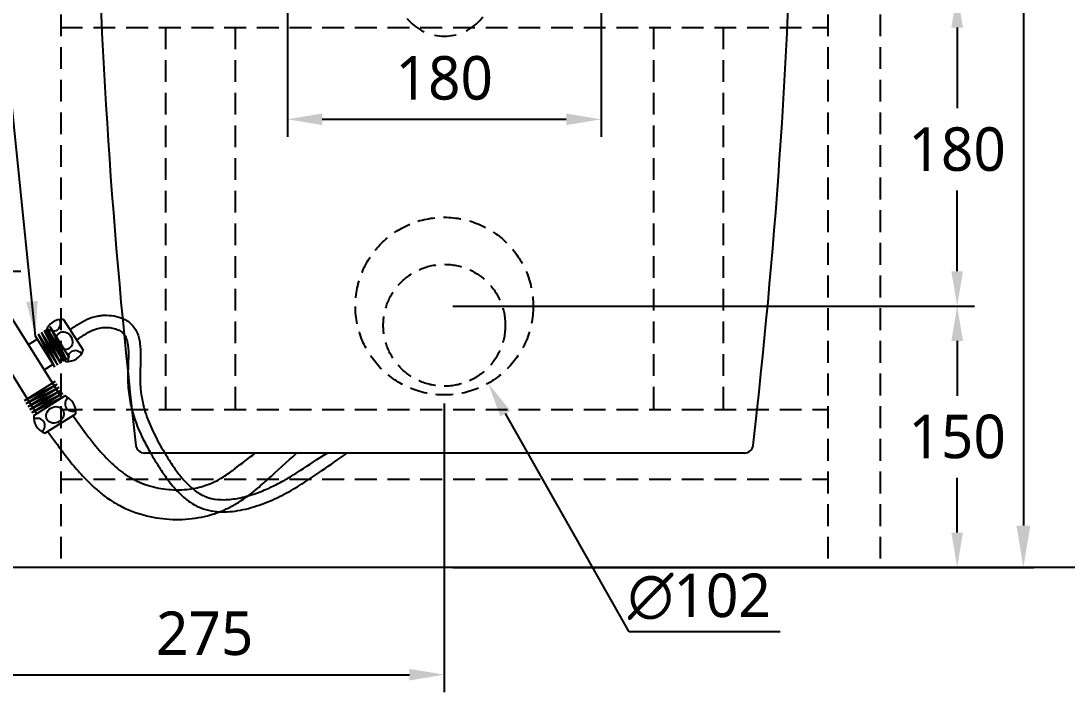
# Model space of a CAD drawing. Extents: x 7905 to 14077, y -986 to 9572.
# Drawn here: x 12553 to 13154, y -965 to -580 of the extents above; entities that cross this region are included whole.
import ezdxf

# ---------------------------------------------------------------- set-up
doc = ezdxf.new("R2010")
doc.units = 0
doc.header["$LTSCALE"] = 20
doc.header["$MEASUREMENT"] = 0
for name, pattern in [('CENTER', [2, 1.25, -0.25, 0.25, -0.25]), ('HIDDEN', [0.375, 0.25, -0.125]), ('HIDDEN2', [0.1875, 0.125, -0.0625])]:
    doc.linetypes.add(name, pattern=pattern)
doc.layers.get('0').update_dxf_attribs({"linetype": 'CONTINUOUS'})
doc.layers.get('DEFPOINTS').update_dxf_attribs({"linetype": 'CONTINUOUS'})
for name, color, linetype in [('1', 1, 'CONTINUOUS'), ('3', 3, 'CONTINUOUS'), ('4', 4, 'CONTINUOUS'), ('CENTER', 2, 'CENTER'), ('SA-DOOR', 4, 'CONTINUOUS')]:
    doc.layers.add(name, color=color, linetype=linetype)
doc.styles.get("Standard").update_dxf_attribs({"font": 'NanumGothic.ttf'})
doc.dimstyles.get("Standard").update_dxf_attribs({"dimtxt": 2.5, "dimasz": 2, "dimexe": 2, "dimexo": 1, "dimgap": 1.5, "dimtad": 1, "dimdec": 0, "dimlfac": 10, "dimrnd": 0.5, "dimzin": 0, "dimdsep": 46, "dimtxsty": 'Standard', "dimcen": 0, "dimclrt": 2, "dimadec": 0, "dimazin": 0, "dimtfac": 1, "dimtdec": 0, "dimtmove": 0, "dimatfit": 3, "dimfxl": 0, "dimtolj": 1, "dimtzin": 0, "dimarcsym": 0})

# ---------------------------------------------------------------- blocks, each defined once
blk = doc.blocks.new('*D47')
at = {"layer": '3', "color": 3, "lineweight": -2}
for p, q in [((12521.27, -818.31), (12521.27, -964.91)), ((12796.2, -842.73), (12796.2, -964.91)), ((12541.27, -954.91), (12776.2, -954.91))]:
    blk.add_line(p, q, dxfattribs=at)
at = {"layer": '3', "color": 3}
for points in [[(12541.27, -951.57), (12541.27, -958.24), (12521.27, -954.91)], [(12776.2, -951.57), (12776.2, -958.24), (12796.2, -954.91)]]:
    blk.add_solid(points, dxfattribs=at)
at = {"layer": 'DEFPOINTS', "color": 0}
for p in [(12521.27, -813.31), (12796.2, -837.73), (12796.2, -954.91)]:
    blk.add_point(p, dxfattribs=at)
at = {"layer": '3', "color": 2, "insert": (12658.74, -931.3), "char_height": 25, "attachment_point": 5}
blk.add_mtext('\\A1;275', dxfattribs=at)
blk = doc.blocks.new('*D36')
at = {"layer": '3', "color": 3, "lineweight": -2}
for p, q in [((12906.97, -563.37), (13100.48, -563.37)), ((13090.48, -583.37), (13090.48, -629.73)), ((13090.48, -723.3), (13090.48, -676.95)), ((12801.2, -743.3), (13100.48, -743.3))]:
    blk.add_line(p, q, dxfattribs=at)
at = {"layer": '3', "color": 3}
for points in [[(13087.14, -583.37), (13093.81, -583.37), (13090.48, -563.37)], [(13087.14, -723.3), (13093.81, -723.3), (13090.48, -743.3)]]:
    blk.add_solid(points, dxfattribs=at)
at = {"layer": 'DEFPOINTS', "color": 0}
for p in [(12901.97, -563.37), (13090.48, -563.37), (12796.2, -743.3)]:
    blk.add_point(p, dxfattribs=at)
at = {"layer": '3', "color": 2, "insert": (13090.48, -653.34), "char_height": 25, "attachment_point": 5}
blk.add_mtext('\\A1;180', dxfattribs=at)
blk = doc.blocks.new('*D37')
at = {"layer": '3', "color": 3, "lineweight": -2}
for p, q in [((12801.2, -743.3), (13100.48, -743.3)), ((13090.48, -763.3), (13090.48, -794.73)), ((13090.48, -873.3), (13090.48, -841.88)), ((12801.2, -893.3), (13100.48, -893.3))]:
    blk.add_line(p, q, dxfattribs=at)
at = {"layer": '3', "color": 3}
for points in [[(13087.14, -763.3), (13093.81, -763.3), (13090.48, -743.3)], [(13087.14, -873.3), (13093.81, -873.3), (13090.48, -893.3)]]:
    blk.add_solid(points, dxfattribs=at)
at = {"layer": 'DEFPOINTS', "color": 0}
for p in [(12796.2, -743.3), (12796.2, -893.3), (13090.48, -893.3)]:
    blk.add_point(p, dxfattribs=at)
at = {"layer": '3', "color": 2, "insert": (13090.48, -818.3), "char_height": 25, "attachment_point": 5}
blk.add_mtext('\\A1;150', dxfattribs=at)
blk = doc.blocks.new('*D38')
at = {"layer": '3', "color": 3, "lineweight": -2}
for p, q in [((12706.2, -568.3), (12706.2, -646.04)), ((12886.2, -568.3), (12886.2, -646.04)), ((12726.2, -636.04), (12866.2, -636.04))]:
    blk.add_line(p, q, dxfattribs=at)
at = {"layer": '3', "color": 3}
for points in [[(12726.2, -632.7), (12726.2, -639.37), (12706.2, -636.04)], [(12866.2, -632.7), (12866.2, -639.37), (12886.2, -636.04)]]:
    blk.add_solid(points, dxfattribs=at)
at = {"layer": 'DEFPOINTS', "color": 0}
for p in [(12706.2, -563.3), (12886.2, -563.3), (12886.2, -636.04)]:
    blk.add_point(p, dxfattribs=at)
at = {"layer": '3', "color": 2, "insert": (12796.2, -612.43), "char_height": 25, "attachment_point": 5}
blk.add_mtext('\\A1;180', dxfattribs=at)
blk = doc.blocks.new('*D49')
at = {"layer": '1', "color": 3, "lineweight": -2}
for p, q in [((13047.4, 286.7), (13134.47, 286.7)), ((13128.47, 262.7), (13128.47, -869.3)), ((13047.4, -893.3), (13134.47, -893.3))]:
    blk.add_line(p, q, dxfattribs=at)
at = {"layer": '1', "color": 3}
for points in [[(13124.47, 262.7), (13132.47, 262.7), (13128.47, 286.7)], [(13124.47, -869.3), (13132.47, -869.3), (13128.47, -893.3)]]:
    blk.add_solid(points, dxfattribs=at)
at = {"layer": 'DEFPOINTS', "color": 0}
for p in [(13046.2, 286.7), (13046.2, -893.3), (13128.47, -893.3)]:
    blk.add_point(p, dxfattribs=at)
at = {"layer": '1', "color": 2, "insert": (13103.41, -303.3), "char_height": 24, "attachment_point": 5, "rotation": 90}
blk.add_mtext('\\A1;1180', dxfattribs=at)
blk = doc.blocks.new('*D66')
at = {"layer": '3', "color": 3, "lineweight": -2}
for p, q in [((12521.27, -728.3), (12521.27, -964.91)), ((12796.2, -799.3), (12796.2, -964.91)), ((12541.27, -954.91), (12776.2, -954.91))]:
    blk.add_line(p, q, dxfattribs=at)
at = {"layer": '3', "color": 3}
for points in [[(12541.27, -951.57), (12541.27, -958.24), (12521.27, -954.91)], [(12776.2, -951.57), (12776.2, -958.24), (12796.2, -954.91)]]:
    blk.add_solid(points, dxfattribs=at)
at = {"layer": 'DEFPOINTS', "color": 0}
for p in [(12521.27, -723.3), (12796.2, -794.3), (12796.2, -954.91)]:
    blk.add_point(p, dxfattribs=at)
at = {"layer": '3', "color": 2, "insert": (12658.74, -931.3), "char_height": 25, "attachment_point": 5}
blk.add_mtext('\\A1;275', dxfattribs=at)

msp = doc.modelspace()

# ---------------------------------------------------------------- linework, layer by layer
msp.add_line((12968.37675, -827.68993), (12624.27299, -827.68993))
at = {"color": 7, "linetype": 'HIDDEN', "ltscale": 2}
for centre, radius in [((12796.20281, -743.3024), 51), ((12796.20281, -754.3024), 35)]:
    msp.add_circle(centre, radius, dxfattribs=at)
for centre, radius, start, end in [((16103.47292, -417.085), 3507.76284, 181.24876332, 186.6495228), ((9489.17682, -417.085), 3507.76284, 353.3504772, 358.75123668), ((12624.27299, -822.68993), 5, 186.6495228, 270), ((12968.37675, -822.68993), 5, 270, 353.3504772)]:
    msp.add_arc(centre, radius, start, end)
at = {"layer": '3', "color": 2, "linetype": 'HIDDEN2', "ltscale": 5}
for p, q in [((12576.20281, 286.6976), (12576.20281, -893.3024)), ((13016.20281, 286.6976), (13016.20281, -893.3024)), ((13046.20281, 286.6976), (13046.20281, -893.3024)), ((12576.20281, -583.3024), (13016.20281, -583.3024)), ((12636.20281, -583.3024), (12636.20281, -802.72943)), ((12676.20281, -583.3024), (12676.20281, -802.72943)), ((12916.20281, -583.3024), (12916.20281, -802.72943)), ((12956.20281, -583.3024), (12956.20281, -802.72943)), ((12576.20281, -802.72943), (13016.20281, -802.72943)), ((12576.20281, -842.72943), (13016.20281, -842.72943))]:
    msp.add_line(p, q, dxfattribs=at)
at = {"layer": '3', "color": 6}
for p, q in [((12576.71521, -795.95795), (12547.50541, -749.23597)), ((12579.54747, -774.07866), (12568.41515, -756.27216)), ((12577.85161, -775.13888), (12568.41515, -756.27216)), ((12581.24333, -773.01844), (12570.11101, -755.21194)), ((12579.54747, -774.07866), (12570.11101, -755.21194)), ((12562.30042, -804.96983), (12533.14434, -758.33376)), ((12557.60437, -765.38957), (12562.69194, -762.20891)), ((12572.76404, -778.31955), (12561.63172, -760.51305)), ((12574.4599, -777.25933), (12563.32758, -759.45283)), ((12572.76404, -778.31955), (12563.32758, -759.45283)), ((12576.15576, -776.1991), (12565.02343, -758.39261)), ((12574.4599, -777.25933), (12565.02343, -758.39261)), ((12577.85161, -775.13888), (12566.71929, -757.33238)), ((12576.15576, -776.1991), (12566.71929, -757.33238)), ((12566.61625, -779.80435), (12571.70382, -776.62369)), ((12555.30346, -797.55077), (12573.10996, -786.41845)), ((12555.30346, -797.55077), (12574.17018, -788.1143)), ((12556.36368, -799.24663), (12574.17018, -788.1143)), ((12556.36368, -799.24663), (12575.2304, -789.81016)), ((12557.4239, -800.94248), (12575.2304, -789.81016)), ((12557.4239, -800.94248), (12576.29062, -791.50602)), ((12558.48412, -802.63834), (12576.29062, -791.50602)), ((12558.48412, -802.63834), (12577.35084, -793.20188)), ((12559.54435, -804.3342), (12577.35084, -793.20188)), ((12559.54435, -804.3342), (12578.41107, -794.89773)), ((12560.60457, -806.03005), (12578.41107, -794.89773))]:
    msp.add_line(p, q, dxfattribs=at)
at = {"layer": '3', "color": 3}
for p, q in [((12902.35502, -930.29477), (12831.25414, -805.04706)), ((12988.88718, -930.29477), (12902.35502, -930.29477))]:
    msp.add_line(p, q, dxfattribs=at)
at = {"layer": '3', "color": 2, "linetype": 'HIDDEN2', "ltscale": 5}
msp.add_arc((12796.20281, -560.8024), 27.5, 180, 0, dxfattribs=at)
at = {"layer": '3'}
for points, knots in [([(12581.39652, -756.91029), (12581.84789, -756.59454), (12582.3032, -756.27602), (12583.68391, -755.31862), (12584.62402, -754.67777), (12587.25239, -752.98164), (12588.99684, -751.95493), (12592.75476, -750.20246), (12594.77145, -749.47778), (12597.8288, -748.85167), (12598.7396, -748.71815), (12600.57306, -748.55393), (12601.49852, -748.52144), (12604.33171, -748.56937), (12606.24231, -748.80402), (12609.93044, -749.693), (12611.70965, -750.34589), (12614.16837, -751.70996), (12614.95603, -752.23311), (12616.62177, -753.59289), (12617.43601, -754.45571), (12618.81614, -756.30957), (12619.38388, -757.30017), (12620.31206, -759.3499), (12620.67354, -760.40921), (12621.24152, -762.56717), (12621.44828, -763.66637), (12621.9224, -767.15155), (12621.99653, -769.58718), (12621.95784, -774.47908), (12621.84259, -776.93595), (12621.71128, -780.51709), (12621.67423, -781.69052), (12621.64091, -783.9676), (12621.64599, -785.06718), (12621.70807, -787.23817), (12621.76363, -788.30643), (12622.00064, -791.46441), (12622.25235, -793.50736), (12623.26486, -799.48874), (12624.28259, -803.28066), (12626.89474, -810.67388), (12628.49007, -814.27513), (12632.1516, -821.45999), (12634.21794, -825.04299), (12637.78482, -830.85803), (12639.15827, -833.02755), (12642.0099, -837.23278), (12643.48968, -839.27049), (12646.89097, -843.48056), (12648.84028, -845.59011), (12652.90938, -849.19545), (12655.02612, -850.68936), (12658.06755, -852.21885), (12658.91599, -852.58302), (12660.67006, -853.21154), (12661.57268, -853.47548), (12664.88189, -854.24633), (12667.42887, -854.4841), (12672.76001, -854.39544), (12675.54224, -854.06856), (12681.2099, -852.94612), (12684.09477, -852.15105), (12689.71451, -850.25192), (12692.45057, -849.16257), (12697.52113, -846.89384), (12699.8662, -845.73537), (12704.37865, -843.32851), (12706.55498, -842.076), (12710.3211, -839.7878), (12711.93217, -838.76708), (12713.52379, -837.72943), (12713.52502, -837.72862), (12713.52626, -837.72782), (12713.52749, -837.72701), (12718.65921, -834.38132), (12723.79093, -831.03562), (12728.92265, -827.68993)], [0, 0, 0, 0, 1.624577402, 1.624577402, 4.873732205, 4.873732205, 10.438383123, 10.438383123, 16.003034041, 16.003034041, 18.260645686, 18.260645686, 20.518257331, 20.518257331, 25.165730876, 25.165730876, 29.813204422, 29.813204422, 32.159394628, 32.159394628, 35.139990317, 35.139990317, 38.120586005, 38.120586005, 41.101181693, 41.101181693, 44.081777381, 44.081777381, 50.437856211, 50.437856211, 56.793935042, 56.793935042, 59.957802316, 59.957802316, 63.086664968, 63.086664968, 66.215527621, 66.215527621, 72.473252926, 72.473252926, 84.988703536, 84.988703536, 97.504154146, 97.504154146, 110.019604757, 110.019604757, 117.429446033, 117.429446033, 124.83928731, 124.83928731, 133.804974644, 133.804974644, 142.770661979, 142.770661979, 146.180463483, 146.180463483, 149.590264987, 149.590264987, 158.349750355, 158.349750355, 167.109235722, 167.109235722, 175.868721089, 175.868721089, 184.2589369, 184.2589369, 191.816091749, 191.816091749, 199.373246599, 199.373246599, 205.219058054, 205.219058054, 205.219058054, 205.223586698, 205.223586698, 205.223586698, 224.071869306, 224.071869306, 224.071869306, 224.071869306]), ([(12585.409, -762.64615), (12585.87526, -762.31998), (12586.33731, -761.99677), (12587.71387, -761.0428), (12588.61883, -760.42786), (12590.99919, -758.90025), (12592.46344, -758.05453), (12595.41027, -756.69591), (12596.88971, -756.18185), (12598.95366, -755.76937), (12599.48358, -755.68896), (12600.57704, -755.57568), (12601.137, -755.54311), (12602.83226, -755.5194), (12603.98293, -755.60293), (12606.19736, -755.96073), (12607.26096, -756.23535), (12609.17591, -756.94173), (12610.02569, -757.37387), (12611.14268, -758.13846), (12611.50211, -758.43859), (12612.15554, -759.09787), (12612.44782, -759.45542), (12613.12113, -760.44896), (12613.46904, -761.13499), (12614.05613, -762.70456), (12614.29361, -763.5871), (12614.65772, -765.52382), (12614.78429, -766.57708), (12615.02357, -769.92392), (12614.99549, -772.40736), (12614.82648, -777.5937), (12614.68719, -780.29666), (12614.64297, -783.97079), (12614.64644, -784.94163), (12614.69001, -786.85535), (12614.72913, -787.80159), (12614.89698, -790.60995), (12615.0762, -792.4417), (12615.8024, -797.82714), (12616.53824, -801.27075), (12618.96851, -809.80862), (12620.96841, -814.73505), (12624.60431, -822.13271), (12625.98923, -824.69802), (12628.33674, -828.78697), (12629.2474, -830.31788), (12630.84445, -832.93553), (12631.51876, -834.0238), (12632.90351, -836.20898), (12633.61291, -837.30345), (12635.79827, -840.56923), (12637.33109, -842.72294), (12641.02321, -847.41354), (12643.23993, -849.89993), (12648.08241, -854.33453), (12650.71114, -856.28493), (12654.51446, -858.28239), (12655.46156, -858.72102), (12657.39391, -859.49268), (12658.37661, -859.82612), (12661.36307, -860.6788), (12663.40464, -861.05041), (12669.4869, -861.64813), (12673.60305, -861.41345), (12681.83057, -860.06576), (12685.94489, -858.95128), (12693.98269, -856.15425), (12697.90617, -854.47075), (12703.47575, -851.74169), (12705.269, -850.80401), (12708.75061, -848.8845), (12710.44159, -847.90148), (12715.39501, -844.90273), (12718.53782, -842.83759), (12723.08885, -839.74997), (12724.55609, -838.73877), (12726.0148, -837.72943), (12726.01528, -837.7291), (12726.01575, -837.72877), (12726.01623, -837.72844), (12730.85215, -834.38227), (12735.68808, -831.0361), (12740.524, -827.68993)], [0, 0, 0, 0, 1.678142603, 1.678142603, 5.034427809, 5.034427809, 10.566749424, 10.566749424, 16.09907104, 16.09907104, 17.975150118, 17.975150118, 19.851229196, 19.851229196, 23.603387353, 23.603387353, 27.35554551, 27.35554551, 31.107703666, 31.107703666, 33.409371714, 33.409371714, 35.711039762, 35.711039762, 39.215064606, 39.215064606, 42.71908945, 42.71908945, 46.223114294, 46.223114294, 53.206175478, 53.206175478, 60.189236661, 60.189236661, 62.690183196, 62.690183196, 65.19112973, 65.19112973, 70.193022799, 70.193022799, 80.196808938, 80.196808938, 95.848717816, 95.848717816, 104.349672721, 104.349672721, 109.458806047, 109.458806047, 113.074545682, 113.074545682, 116.690285317, 116.690285317, 123.921764588, 123.921764588, 133.088544968, 133.088544968, 142.255325349, 142.255325349, 145.174889613, 145.174889613, 148.094453876, 148.094453876, 153.933582404, 153.933582404, 165.25636307, 165.25636307, 176.579143736, 176.579143736, 187.901924402, 187.901924402, 193.512583611, 193.512583611, 199.12324282, 199.12324282, 210.344561239, 210.344561239, 215.781097368, 215.781097368, 215.781097368, 215.782868089, 215.782868089, 215.782868089, 233.806071138, 233.806071138, 233.806071138, 233.806071138])]:
    msp.add_open_spline(points, degree=3, knots=knots, dxfattribs=at)
at = {"layer": '3', "color": 4}
for points, knots in [([(12582.77579, -805.68441), (12585.38448, -809.32089), (12587.95607, -812.90437), (12592.14169, -818.46461), (12593.72834, -820.5122), (12597.88216, -825.63719), (12600.5007, -828.65686), (12605.9357, -834.20541), (12608.75305, -836.73013), (12613.40345, -840.14782), (12615.13911, -841.27561), (12617.67647, -842.69128), (12618.42743, -843.08306), (12619.96498, -843.83228), (12620.7494, -844.1886), (12623.14427, -845.20087), (12624.79633, -845.79994), (12630.20711, -847.4601), (12634.12128, -848.21529), (12642.01482, -848.90264), (12645.99212, -848.83598), (12652.96193, -847.96518), (12656.00076, -847.30018), (12660.43095, -845.86579), (12661.93623, -845.2821), (12664.89057, -843.94184), (12666.34451, -843.18387), (12670.08707, -841.00241), (12672.35277, -839.45047), (12674.60275, -837.72943), (12674.60556, -837.72728), (12674.60836, -837.72513), (12674.61117, -837.72298), (12675.14172, -837.31711), (12675.67226, -836.91123), (12676.20281, -836.50535), (12680.04386, -833.56688), (12683.88492, -830.6284), (12687.72597, -827.68993)], [0, 0, 0, 0, 13.435781126, 13.435781126, 21.509588129, 21.509588129, 34.156628563, 34.156628563, 46.803668996, 46.803668996, 54.039994038, 54.039994038, 57.012508411, 57.012508411, 59.985022783, 59.985022783, 65.930051528, 65.930051528, 78.980943144, 78.980943144, 92.03183476, 92.03183476, 102.677220048, 102.677220048, 108.514643245, 108.514643245, 114.352066442, 114.352066442, 123.69997897, 123.69997897, 123.69997897, 123.711640102, 123.711640102, 123.711640102, 125.915901438, 125.915901438, 125.915901438, 141.874368281, 141.874368281, 141.874368281, 141.874368281]), ([(12568.9625, -815.59366), (12571.19868, -818.71085), (12573.46271, -821.86757), (12577.79174, -827.69185), (12579.83367, -830.35992), (12584.10184, -835.64104), (12586.3227, -838.25378), (12591.06285, -843.3886), (12593.58017, -845.90203), (12598.02669, -849.81127), (12599.84236, -851.28391), (12602.90664, -853.52734), (12604.09807, -854.34663), (12606.82463, -856.09134), (12608.38315, -857.00124), (12611.19824, -858.48431), (12612.43921, -859.08699), (12614.95254, -860.21024), (12616.22762, -860.7326), (12620.09919, -862.1831), (12622.74187, -862.99493), (12630.27711, -864.84459), (12635.25938, -865.53606), (12645.24815, -865.91148), (12650.25328, -865.59455), (12657.47009, -864.34604), (12659.76607, -863.82489), (12663.57973, -862.73442), (12665.11779, -862.23021), (12667.65014, -861.28521), (12668.65785, -860.87697), (12670.63309, -860.01425), (12671.60312, -859.5592), (12674.46049, -858.13115), (12676.29343, -857.09616), (12682.34543, -853.34084), (12686.25695, -850.31943), (12691.14792, -846.1302), (12692.33264, -845.07963), (12693.49712, -844.02225), (12693.49883, -844.0207), (12693.50054, -844.01915), (12693.50225, -844.0176), (12693.97511, -843.58821), (12694.44798, -843.15882), (12694.92084, -842.72943), (12700.4416, -837.71626), (12705.96235, -832.70309), (12711.4831, -827.68993)], [0, 0, 0, 0, 11.517125272, 11.517125272, 21.250369003, 21.250369003, 30.969794821, 30.969794821, 40.689220638, 40.689220638, 46.917574637, 46.917574637, 50.701599691, 50.701599691, 55.327264581, 55.327264581, 58.840987476, 58.840987476, 62.354710371, 62.354710371, 69.382156162, 69.382156162, 82.089861723, 82.089861723, 94.797567285, 94.797567285, 100.821050166, 100.821050166, 104.974378906, 104.974378906, 107.765546936, 107.765546936, 110.556714967, 110.556714967, 116.139051028, 116.139051028, 129.642456874, 129.642456874, 134.07975473, 134.07975473, 134.07975473, 134.086261764, 134.086261764, 134.086261764, 135.888187337, 135.888187337, 135.888187337, 156.925807392, 156.925807392, 156.925807392, 156.925807392])]:
    msp.add_open_spline(points, degree=3, knots=knots, dxfattribs=at)
at = {"layer": '3', "color": 3}
msp.add_solid([(12834.15295, -803.40146), (12828.35533, -806.69267), (12821.38053, -787.6542)], dxfattribs=at)
at = {"layer": '4', "color": 3}
for p, q in [((12577.71135, -750.95451), (12589.09417, -768.60193)), ((12567.62711, -757.45898), (12569.87658, -760.94644)), ((12569.87658, -760.94644), (12579.00993, -775.1064))]:
    msp.add_line(p, q, dxfattribs=at)
at = {"layer": '4', "color": 4}
for p, q in [((12560.60457, -806.03005), (12578.41107, -794.89773)), ((12566.96589, -816.2052), (12584.77239, -805.07287))]:
    msp.add_line(p, q, dxfattribs=at)
at = {"layer": '4', "color": 3}
for centre, start, end in [((12577.00555, -760.92957), 85.95265174, 159.69244703), ((12579.71574, -765.13134), 265.95265174, 339.69244703)]:
    msp.add_arc(centre, 10, start, end, dxfattribs=at)
at = {"layer": '4', "color": 4}
for centre, start, end in [((12574.8083, -804.22619), 355.14302889, 68.88282418), ((12570.56866, -806.87674), 175.14302889, 248.88282418)]:
    msp.add_arc(centre, 10, start, end, dxfattribs=at)
at = {"layer": '4', "color": 3}
for centre, start_param, end_param in [((12571.29489, -752.49588), 1.82411945, 4.498970222), ((12585.093, -773.88787), 4.942097007, 7.584650449)]:
    msp.add_ellipse(centre, major_axis=(-2.83457, 4.3946), ratio=0.866391406, start_param=start_param, end_param=end_param, dxfattribs=at)
msp.add_ellipse((12578.16939, -763.15381), major_axis=(-2.83457, 4.3946), ratio=0.866391406, dxfattribs=at)
at = {"layer": '4', "color": 4}
for centre, start_param, end_param in [((12583.63994, -798.9732), 4.942097007, 7.584650449), ((12562.05512, -812.46766), 1.82411945, 4.498970222)]:
    msp.add_ellipse(centre, major_axis=(-4.43421, -2.77219), ratio=0.866391406, start_param=start_param, end_param=end_param, dxfattribs=at)
msp.add_ellipse((12572.80912, -805.74444), major_axis=(-4.43421, -2.77219), ratio=0.866391406, dxfattribs=at)
at = {"layer": 'CENTER', "color": 1, "linetype": 'CENTER', "ltscale": 2}
msp.add_line((12483.2964, -723.3024), (12561.5927, -723.3024), dxfattribs=at)
at = {"layer": 'SA-DOOR', "color": 7}
msp.add_lwpolyline([(11396.20281, 1275.95857), (14077.19778, 1275.95857), (14077.19778, -893.3024), (11396.20281, -893.3024)], close=True, dxfattribs=at)

# ---------------------------------------------------------------- texts
at = {"layer": '3', "color": 2, "insert": (12942.56478, -910.16329), "char_height": 25, "attachment_point": 5}
msp.add_mtext('\\A1;∅102', dxfattribs=at)

# ---------------------------------------------------------------- dimensions: what is measured, and where the dimension line sits
at = {"layer": '1'}
dim = msp.add_linear_dim(base=(13128.47305, -893.3024), p1=(13046.20281, 286.6976), p2=(13046.20281, -893.3024), angle=90, dimstyle='Standard', override={"dimscale": 1.2, "dimtxt": 20, "dimasz": 20, "dimexe": 5, "dimgap": 10, "dimlfac": 1, "dimclrd": 3, "dimclre": 3}, dxfattribs=at)
dim.commit()
dim.dimension.update_dxf_attribs({"geometry": '*D49', "text_midpoint": (13103.40867, -303.3024)})
at = {"layer": '3'}
dim = msp.add_linear_dim(base=(12886.20281, -636.03815), p1=(12706.20281, -563.3024), p2=(12886.20281, -563.3024), text='180', dimstyle='Standard', override={"dimtxt": 25, "dimasz": 20, "dimexe": 10, "dimexo": 5, "dimgap": 10, "dimdec": 4, "dimlfac": 1, "dimzin": 8, "dimclrd": 3, "dimclre": 3, "dimtdec": 4, "dimarcsym": 1}, dxfattribs=at)
dim.commit()
dim.dimension.update_dxf_attribs({"geometry": '*D38', "text_midpoint": (12796.20281, -636.03815), "dimtype": 160})
for base, p2, picture, middle in [((13090.47686, -563.37454), (12901.96607, -563.37454), '*D36', (13090.47686, -653.33847)), ((13090.47686, -893.3024), (12796.20281, -893.3024), '*D37', (13090.47686, -818.3024))]:
    dim = msp.add_linear_dim(base=base, p1=(12796.20281, -743.3024), p2=p2, angle=90, dimstyle='Standard', override={"dimtxt": 25, "dimasz": 20, "dimexe": 10, "dimexo": 5, "dimgap": 10, "dimtih": 1, "dimtoh": 1, "dimdec": 4, "dimlfac": 1, "dimzin": 8, "dimclrd": 3, "dimclre": 3, "dimtdec": 4, "dimarcsym": 1}, dxfattribs=at)
    dim.commit()
    dim.dimension.update_dxf_attribs({"geometry": picture, "text_midpoint": middle, "dimtype": 160})
for p1, p2, picture in [((12521.26775, -723.3024), (12796.20281, -794.3024), '*D66'), ((12521.26775, -813.30649), (12796.20281, -837.72943), '*D47')]:
    dim = msp.add_linear_dim(base=(12796.20281, -954.90828), p1=p1, p2=p2, dimstyle='Standard', override={"dimtxt": 25, "dimasz": 20, "dimexe": 10, "dimexo": 5, "dimgap": 10, "dimtih": 1, "dimtoh": 1, "dimdec": 4, "dimlfac": 1, "dimzin": 8, "dimclrd": 3, "dimclre": 3, "dimtdec": 4, "dimarcsym": 1}, dxfattribs=at)
    dim.commit()
    dim.dimension.update_dxf_attribs({"geometry": picture, "text_midpoint": (12658.73528, -931.29956)})

# ---------------------------------------------------------------- leaders
msp.add_leader([(12561.63172, -760.51305), (12537.4661, -522.49657), (12220.13201, -522.49657)], dimstyle='Standard', override={"dimtxt": 25, "dimasz": 20, "dimexe": 10, "dimexo": 5, "dimgap": 10, "dimtad": 0, "dimtih": 1, "dimtoh": 1, "dimdec": 4, "dimlfac": 1, "dimzin": 8, "dimclrd": 3, "dimclre": 3, "dimtdec": 4, "dimarcsym": 1}, dxfattribs=at)

doc.saveas('drawing.dxf')
